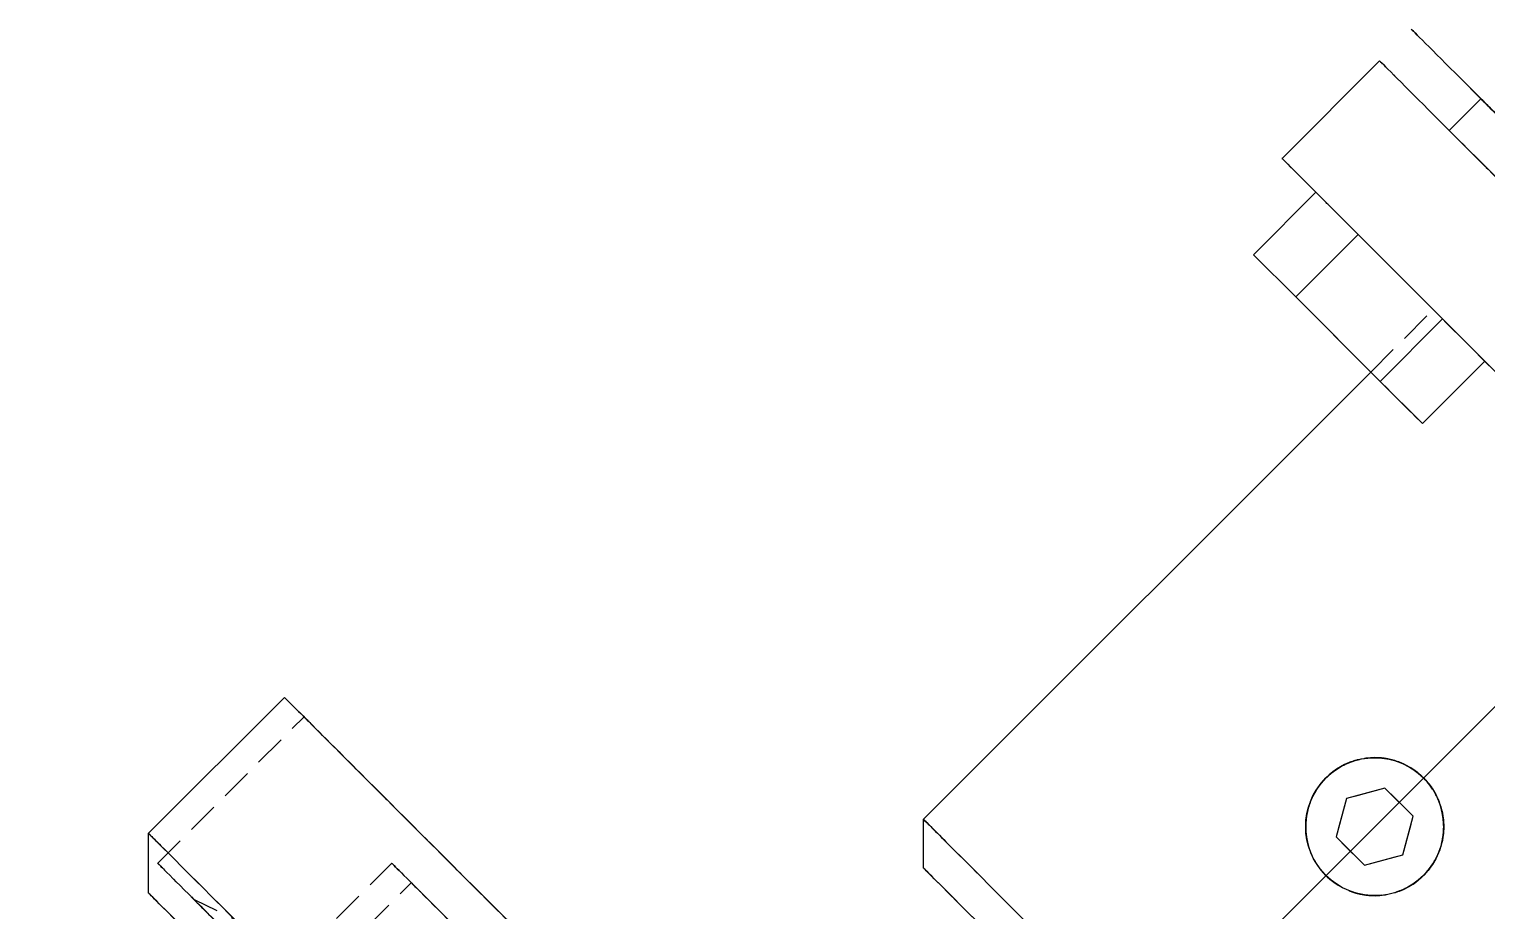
# Model space of a CAD drawing. Header units: millimetres. Extents: x -46397 to 283259, y -8690 to 23983.
# Drawn here: x 126904.3 to 127133.8, y -1143.9 to -1005.2 of the extents above; entities that cross this region are included whole.
import ezdxf

# ---------------------------------------------------------------- set-up
doc = ezdxf.new("R2010")
doc.units = ezdxf.units.MM
doc.linetypes.add('HIDDENX2', pattern=[0.75, 0.5, -0.25])
doc.layers.get('Defpoints').update_dxf_attribs({"lineweight": 0})
doc.layers.add('PHANTOM 2', color=8, linetype='Continuous', lineweight=0)
doc.styles.add('GHI CHÚ 1', font='isocp_IV25.ttf', dxfattribs={"width": 0.8})
doc.dimstyles.new('1-30SCALE', dxfattribs={"dimtxt": 75, "dimasz": 75, "dimexe": 37.5, "dimexo": 30, "dimgap": 30, "dimtad": 1, "dimtoh": 1, "dimdec": 0, "dimdsep": 46, "dimtxsty": 'GHI CHÚ 1', "dimcen": 0.09, "dimclrd": 256, "dimclre": 256, "dimclrt": 2, "dimadec": 0, "dimazin": 0, "dimtfac": 1, "dimtdec": 0, "dimtofl": 0, "dimtmove": 0, "dimatfit": 3, "dimfxl": 1, "dimlwd": 0, "dimlwe": 0, "dimarcsym": 0})

# ---------------------------------------------------------------- blocks, each defined once
blk = doc.blocks.new('*D544')
at = {"layer": 'Defpoints', "color": 0, "transparency": 16777216}
for p in [(126953.81, -670.98, -3), (127265, -982.1, -3), (126766.68, -1480.54)]:
    blk.add_point(p, dxfattribs=at)
at = {"layer": 'PHANTOM 2', "linetype": 'Continuous', "lineweight": 0, "transparency": 16777216}
for p, q in [((126932.6, -692.2), (126434.28, -1190.63)), ((127243.79, -1003.32), (126745.47, -1501.75)), ((126519.14, -1233.05), (126703.04, -1416.9))]:
    blk.add_line(p, q, dxfattribs=at)
at = {"layer": 'PHANTOM 2', "transparency": 16777216}
for points in [[(126529.74, -1222.44), (126508.53, -1243.65), (126455.49, -1169.41)], [(126713.64, -1406.3), (126692.43, -1427.51), (126766.68, -1480.54)]]:
    blk.add_solid(points, dxfattribs=at)
at = {"layer": 'PHANTOM 2', "color": 2, "transparency": 16777216, "insert": (126665.89, -1270.16), "char_height": 95, "attachment_point": 5, "rotation": 315.0066, "style": 'GHI CHÚ 1'}
blk.add_mtext('220', dxfattribs=at)

msp = doc.modelspace()

# ---------------------------------------------------------------- linework, layer by layer
at = {"color": 2, "linetype": 'Continuous', "lineweight": 0, "ltscale": 10}
for p, q in [((127101.68, -1025.53, -3), (127117.05, -1010.16, -3)), ((127133, -1016.12, -3), (127129.73, -1012.85, -3)), ((127129.73, -1012.85, -3), (127151.63, -1034.74, -3)), ((127128.01, -1021.12, -3), (127133, -1016.12, -3)), ((127124.73, -1017.84, -3), (127168.77, -1061.88, -3)), ((127101.68, -1025.53, -3), (127101.68, -1025.53, -3)), ((127097.17, -1040.7, -3), (127107.01, -1030.86, -3)), ((127107.01, -1030.86, -3), (127113.67, -1037.52, -3)), ((127109.36, -1033.21, -3), (127213.89, -1137.74, -3)), ((127103.83, -1047.36, -3), (127113.67, -1037.52, -3)), ((127113.67, -1037.52, -3), (127126.98, -1050.83, -3)), ((127103.83, -1047.36, -3), (127097.17, -1040.7, -3)), ((127097.17, -1040.7, -3), (127103.83, -1047.36, -3)), ((127103.83, -1047.36, -3), (127097.17, -1040.7, -3)), ((127097.17, -1040.7, -3), (127103.83, -1047.36, -3)), ((127103.83, -1047.36, -3), (127115.66, -1059.19, -3)), ((127115.66, -1059.19, -3), (127103.83, -1047.36, -3)), ((127103.83, -1047.36, -3), (127117.14, -1060.67, -3)), ((127117.14, -1060.67, -3), (127103.83, -1047.36, -3)), ((127117.14, -1060.67, -3), (127126.98, -1050.83, -3)), ((127126.98, -1050.83, -3), (127133.64, -1057.49, -3)), ((127123.8, -1067.32, -3), (127133.64, -1057.49, -3)), ((127045.18, -1129.67, -3), (127115.66, -1059.19, -3)), ((127117.14, -1060.67, -3), (127123.8, -1067.32, -3)), ((127123.8, -1067.32, -3), (127117.14, -1060.67, -3)), ((126923.07, -1131.88, -3), (126944.5, -1110.46, -3)), ((127108.59, -1123.14, -3), (127108.59, -1123.14, -3)), ((127108.59, -1123.14, -3), (127108.59, -1123.14, -3)), ((127111.84, -1126.39, -3), (127110.22, -1132.45, -3)), ((127117.9, -1124.76, -3), (127111.84, -1126.39, -3)), ((127117.9, -1124.76, -3), (127111.84, -1126.39, -3)), ((127122.34, -1129.2, -3), (127117.9, -1124.76, -3)), ((127122.34, -1129.2, -3), (127117.9, -1124.76, -3)), ((127120.72, -1135.26, -3), (127122.34, -1129.2, -3)), ((127120.72, -1135.26, -3), (127122.34, -1129.2, -3)), ((127045.18, -1137.36, -3), (127045.18, -1129.67, -3)), ((126923.07, -1141.3, -3), (126923.07, -1131.88, -3)), ((127114.66, -1136.89, -3), (127110.22, -1132.45, -3)), ((127114.66, -1136.89, -3), (127120.72, -1135.26, -3)), ((127123.97, -1138.51, -3), (127123.97, -1138.51, -3)), ((127123.97, -1138.51, -3), (127123.97, -1138.51, -3))]:
    msp.add_line(p, q, dxfattribs=at)
at = {"color": 1, "linetype": 'HIDDENX2', "lineweight": 0, "ltscale": 10}
for p, q in [((127230.98, -1114.1, -3), (127133, -1016.12, -3)), ((127229.26, -1122.37, -3), (127124.73, -1017.84, -3)), ((127128.01, -1021.12, -3), (127128.01, -1021.12, -3)), ((127128.01, -1021.12, -3), (127128.01, -1021.12, -3)), ((127113.67, -1037.52, -3), (127107.01, -1030.86, -3)), ((127107.01, -1030.86, -3), (127113.67, -1037.52, -3)), ((127113.67, -1037.52, -3), (127107.01, -1030.86, -3)), ((127213.89, -1137.74, -3), (127109.36, -1033.21, -3)), ((127126.98, -1050.83, -3), (127113.67, -1037.52, -3)), ((127113.67, -1037.52, -3), (127126.98, -1050.83, -3)), ((127126.98, -1050.83, -3), (127113.67, -1037.52, -3)), ((127115.66, -1059.19, -3), (127125.5, -1049.35, -3)), ((127126.98, -1050.83, -3), (127133.63, -1057.49, -3)), ((127133.63, -1057.49, -3), (127126.98, -1050.83, -3)), ((127133.64, -1057.49, -3), (127126.98, -1050.83, -3)), ((127115.66, -1059.19, -3), (127117.14, -1060.67, -3)), ((127117.14, -1060.67, -3), (127115.66, -1059.19, -3)), ((127117.14, -1060.67, -3), (127123.8, -1067.32, -3)), ((127123.8, -1067.32, -3), (127117.14, -1060.67, -3)), ((126924.52, -1136.59, -3), (126947.57, -1113.53, -3)), ((127111.84, -1126.39, -3), (127110.22, -1132.45, -3)), ((127111.84, -1126.39, -3), (127110.22, -1132.45, -3)), ((127111.84, -1126.39, -3), (127110.22, -1132.45, -3)), ((127117.9, -1124.76, -3), (127111.84, -1126.39, -3)), ((127117.9, -1124.76, -3), (127111.84, -1126.39, -3)), ((127111.84, -1126.39, -3), (127111.84, -1126.39, -3)), ((127111.84, -1126.39, -3), (127111.84, -1126.39, -3)), ((127122.34, -1129.2, -3), (127117.9, -1124.76, -3)), ((127122.34, -1129.2, -3), (127117.9, -1124.76, -3)), ((127117.9, -1124.76, -3), (127117.9, -1124.76, -3)), ((127117.9, -1124.76, -3), (127117.9, -1124.76, -3)), ((127120.72, -1135.26, -3), (127122.34, -1129.2, -3)), ((127120.72, -1135.26, -3), (127122.34, -1129.2, -3)), ((127122.34, -1129.2, -3), (127122.34, -1129.2, -3)), ((127122.34, -1129.2, -3), (127122.34, -1129.2, -3)), ((127114.66, -1136.89, -3), (127110.22, -1132.45, -3)), ((127110.22, -1132.45, -3), (127110.22, -1132.45, -3)), ((127110.22, -1132.45, -3), (127114.66, -1136.89, -3)), ((127110.22, -1132.45, -3), (127110.22, -1132.45, -3)), ((127110.22, -1132.45, -3), (127114.66, -1136.89, -3)), ((127114.66, -1136.89, -3), (127120.72, -1135.26, -3)), ((127114.66, -1136.89, -3), (127120.72, -1135.26, -3)), ((127114.66, -1136.89, -3), (127120.72, -1135.26, -3)), ((127120.72, -1135.26, -3), (127120.72, -1135.26, -3)), ((127120.72, -1135.26, -3), (127120.72, -1135.26, -3)), ((126947.38, -1150.62, -3), (126961.41, -1136.59, -3)), ((127114.66, -1136.89, -3), (127114.66, -1136.89, -3)), ((127114.66, -1136.89, -3), (127114.66, -1136.89, -3)), ((126946.82, -1157.32, -3), (126964.48, -1139.66, -3)), ((126947.38, -1150.62, -3), (126930.29, -1142.36, -3))]:
    msp.add_line(p, q, dxfattribs=at)
at = {"color": 2, "linetype": 'Continuous', "lineweight": 0, "ltscale": 10, "extrusion": (-2.39152e-16, 2.39152e-16, -1)}
for centre, start_param, end_param in [((127129.73, -1012.85, -3), -1.570796, 0), ((127129.73, -1012.85, -3), 0, 1.570796), ((127124.73, -1017.84, -3), 0, 1.570796), ((127140.69, -1023.81, -3), 0, 2.359023), ((127109.36, -1033.21, -3), 0, 1.570796)]:
    msp.add_ellipse(centre, major_axis=(-7.69, 7.69), ratio=0.000007, start_param=start_param, end_param=end_param, dxfattribs=at)
at = {"color": 1, "linetype": 'HIDDENX2', "lineweight": 0, "ltscale": 10, "extrusion": (-2.39152e-16, 2.39152e-16, -1)}
for centre, major_axis, start_param, end_param in [((127124.73, -1017.84, -3), (-7.69, 7.69), -1.570796, 0), ((127161.63, -1085.48, -3), (36.12, -36.12), 0, 3.825859)]:
    msp.add_ellipse(centre, major_axis=major_axis, ratio=0.000007, start_param=start_param, end_param=end_param, dxfattribs=at)
at = {"color": 1, "linetype": 'HIDDENX2', "lineweight": 0, "ltscale": 10, "extrusion": (-1.06214e-13, -1.05723e-13, -1)}
for start_param, end_param in [(-2.359023, 0.788227), (-0.788227, 0)]:
    msp.add_ellipse((127140.69, -1023.81, -3), major_axis=(-7.69, 7.69), ratio=0.000007, start_param=start_param, end_param=end_param, dxfattribs=at)
at = {"color": 1, "linetype": 'HIDDENX2', "lineweight": 0, "ltscale": 10}
for centre, major_axis, ratio, start_param, end_param in [((127135.69, -1028.8, -3), (-7.69, 7.69), 0.000007, -3.141592652166103, 3.141592655013483), ((127135.69, -1028.8, -3), (-7.69, 7.69), 0.000007, -3.141592652166103, 3.141592655013483), ((127040.57, -1206.53, -3), (-96.07, 96.07), 0.000007, 0, 3.141593), ((127116.28, -1130.83, -3), (7.69, -7.69), 1, -0.024507, 3.141593), ((127116.28, -1130.83, -3), (-7.69, 7.69), 1, 0, 3.096438), ((127081.31, -1165.8, -3), (-36.12, 36.12), 0.000007, 0.000007, 3.141586), ((127019.15, -1227.96, -3), (-96.07, 96.07), 0.000007, 0.000007, 3.141586)]:
    msp.add_ellipse(centre, major_axis=major_axis, ratio=ratio, start_param=start_param, end_param=end_param, dxfattribs=at)
at = {"color": 2, "linetype": 'Continuous', "lineweight": 0, "ltscale": 10, "extrusion": (-6.00361e-12, -6.0031e-12, -1)}
msp.add_ellipse((127109.36, -1033.21, -3), major_axis=(-7.69, 7.69), ratio=0.000007, start_param=-1.259754, end_param=0, dxfattribs=at)
at = {"color": 1, "linetype": 'HIDDENX2', "lineweight": 0, "ltscale": 10, "extrusion": (-2.39152e-16, 2.39153e-16, -1)}
msp.add_ellipse((127109.36, -1033.21, -3), major_axis=(-7.69, 7.69), ratio=0.000007, start_param=-1.570796, end_param=-1.259754, dxfattribs=at)
at = {"color": 2, "linetype": 'Continuous', "lineweight": 0, "ltscale": 10, "extrusion": (-4.29246e-12, -4.29191e-12, -1)}
msp.add_ellipse((127161.63, -1085.48, -3), major_axis=(36.12, -36.12), ratio=0.000007, start_param=-2.457326, end_param=-0.684267, dxfattribs=at)
at = {"color": 2, "linetype": 'Continuous', "lineweight": 0, "ltscale": 10}
for centre, major_axis, ratio, start_param, end_param in [((127040.57, -1206.53, -3), (96.07, -96.07), 0.000007, 0, 3.141593), ((127081.31, -1165.8, -3), (36.12, -36.12), 0.000007, -0.000007, 3.141593), ((127019.15, -1227.96, -3), (96.07, -96.07), 0.000007, -0.000007, 3.141593), ((127077.47, -1169.64, -3), (-32.28, 32.28), 0.000007, 0, 0.704547), ((127077.47, -1169.64, -3), (32.28, -32.28), 0.000007, -0.704547, 3.141593), ((127116.28, -1130.83, -3), (7.68, -7.69), 1, -0.044885, -0.024237), ((127014.44, -1232.66, -3), (-91.37, 91.37), 0.000007, 0, 1.352599), ((127014.44, -1232.66, -3), (91.37, -91.37), 0.000007, -1.352599, 3.141593)]:
    msp.add_ellipse(centre, major_axis=major_axis, ratio=ratio, start_param=start_param, end_param=end_param, dxfattribs=at)
at = {"color": 1, "linetype": 'HIDDENX2', "lineweight": 0, "ltscale": 10}
for centre, major_axis in [((127040.57, -1206.53, -3), (-93, 93)), ((127017.52, -1229.59, -3), (-93, 93)), ((127035.96, -1211.14, -3), (-74.55, 74.55)), ((127035.96, -1211.14, -3), (-71.48, 71.48)), ((127017.52, -1229.59, -3), (-87.23, 87.23))]:
    msp.add_ellipse(centre, major_axis=major_axis, ratio=0.000007, dxfattribs=at)
at = {"color": 2, "linetype": 'Continuous', "lineweight": 0, "ltscale": 10}
msp.add_ellipse((127116.28, -1130.83, -3), major_axis=(-7.69, 7.69), ratio=1, dxfattribs=at)
at = {"color": 1, "linetype": 'HIDDENX2', "lineweight": 0, "ltscale": 10}
for points, knots in [([(127122.65, -1139.64, -3), (127123.11, -1139.3, -3), (127123.56, -1138.92, -3), (127124.46, -1138.01, -3), (127124.92, -1137.46, -3), (127125.71, -1136.27, -3), (127126.05, -1135.64, -3), (127126.46, -1134.66, -3), (127126.58, -1134.32, -3), (127126.78, -1133.64, -3), (127126.87, -1133.29, -3), (127127.08, -1132.25, -3), (127127.15, -1131.54, -3), (127127.15, -1130.13, -3), (127127.08, -1129.41, -3), (127126.8, -1128.02, -3), (127126.6, -1127.34, -3), (127126.06, -1126.02, -3), (127125.72, -1125.39, -3), (127124.93, -1124.21, -3), (127124.48, -1123.65, -3), (127123.46, -1122.64, -3), (127122.91, -1122.19, -3), (127121.73, -1121.4, -3), (127121.09, -1121.05, -3), (127119.78, -1120.51, -3), (127119.1, -1120.31, -3), (127118.06, -1120.1, -3), (127117.7, -1120.04, -3), (127116.99, -1119.97, -3), (127116.64, -1119.96, -3), (127115.58, -1119.96, -3), (127114.87, -1120.02, -3), (127113.47, -1120.3, -3), (127112.79, -1120.51, -3), (127111.48, -1121.05, -3), (127110.85, -1121.38, -3), (127109.66, -1122.18, -3), (127109.1, -1122.63, -3), (127108.59, -1123.14, -3)], [0.01488504, 0.01488504, 0.01488504, 0.01488504, 0.01567505, 0.01567505, 0.01665474, 0.01665474, 0.01763443, 0.01763443, 0.01812428, 0.01812428, 0.01861412, 0.01861412, 0.01959381, 0.01959381, 0.0205735, 0.0205735, 0.02155319, 0.02155319, 0.02253288, 0.02253288, 0.02351257, 0.02351257, 0.02449226, 0.02449226, 0.02547195, 0.02547195, 0.02645165, 0.02645165, 0.02694149, 0.02694149, 0.02743134, 0.02743134, 0.02841103, 0.02841103, 0.02939072, 0.02939072, 0.03037041, 0.03037041, 0.0313501, 0.0313501, 0.0313501, 0.0313501]), ([(127108.59, -1123.14, -3), (127108.08, -1123.65, -3), (127107.63, -1124.2, -3), (127107.13, -1124.96, -3), (127107.02, -1125.13, -3), (127106.92, -1125.3, -3)], [0, 0, 0, 0, 0.000979691, 0.000979691, 0.001258114, 0.001258114, 0.001258114, 0.001258114]), ([(127107.16, -1124.91, -3), (127107.18, -1124.87, -3), (127107.21, -1124.84, -3), (127107.63, -1124.2, -3), (127108.08, -1123.65, -3), (127108.59, -1123.14, -3)], [0.030306589, 0.030306589, 0.030306589, 0.030306589, 0.030370407, 0.030370407, 0.031350098, 0.031350098, 0.031350098, 0.031350098]), ([(127105.52, -1132.36, -3), (127105.5, -1132.21, -3), (127105.48, -1132.05, -3), (127105.43, -1131.54, -3), (127105.41, -1131.19, -3), (127105.41, -1130.13, -3), (127105.48, -1129.42, -3), (127105.76, -1128.02, -3), (127105.96, -1127.34, -3), (127106.25, -1126.63, -3), (127106.28, -1126.57, -3), (127106.3, -1126.51, -3)], [0.026724281, 0.026724281, 0.026724281, 0.026724281, 0.02694149, 0.02694149, 0.027431336, 0.027431336, 0.028411026, 0.028411026, 0.029390717, 0.029390717, 0.029476944, 0.029476944, 0.029476944, 0.029476944]), ([(127106.55, -1125.98, -3), (127106.44, -1126.21, -3), (127106.33, -1126.44, -3), (127106.23, -1126.68, -3), (127106.23, -1126.68, -3), (127106.23, -1126.68, -3)], [0.0016097687, 0.0016097687, 0.0016097687, 0.0016097687, 0.0019593811, 0.0019593811, 0.0019594751, 0.0019594751, 0.0019594751, 0.0019594751]), ([(127105.62, -1128.71, -3), (127105.48, -1129.4, -3), (127105.41, -1130.12, -3), (127105.41, -1131.53, -3), (127105.48, -1132.24, -3), (127105.76, -1133.64, -3), (127105.96, -1134.32, -3), (127106.37, -1135.3, -3), (127106.52, -1135.62, -3), (127106.85, -1136.25, -3), (127107.04, -1136.56, -3), (127107.64, -1137.46, -3), (127108.09, -1138, -3), (127109.09, -1139.01, -3), (127109.65, -1139.47, -3), (127110.84, -1140.26, -3), (127111.46, -1140.6, -3), (127112.45, -1141, -3), (127112.79, -1141.13, -3), (127113.47, -1141.33, -3), (127113.81, -1141.42, -3), (127114.85, -1141.62, -3), (127115.56, -1141.7, -3), (127116.99, -1141.7, -3), (127117.69, -1141.63, -3), (127119.08, -1141.35, -3), (127119.77, -1141.14, -3), (127120.43, -1140.87, -3)], [0.00293916, 0.00293916, 0.00293916, 0.00293916, 0.00391876, 0.00391876, 0.00489845, 0.00489845, 0.00587814, 0.00587814, 0.00636799, 0.00636799, 0.00685783, 0.00685783, 0.00783752, 0.00783752, 0.00881722, 0.00881722, 0.00979691, 0.00979691, 0.01028675, 0.01028675, 0.0107766, 0.0107766, 0.01175629, 0.01175629, 0.01273598, 0.01273598, 0.01371559, 0.01371559, 0.01371559, 0.01371559]), ([(127109.15, -1139.03, -3), (127108.96, -1138.87, -3), (127108.78, -1138.7, -3), (127108.09, -1138.01, -3), (127107.64, -1137.46, -3), (127107.2, -1136.8, -3), (127107.15, -1136.73, -3), (127107.11, -1136.66, -3)], [0.023166944, 0.023166944, 0.023166944, 0.023166944, 0.023512573, 0.023512573, 0.024492264, 0.024492264, 0.024606837, 0.024606837, 0.024606837, 0.024606837]), ([(127123.97, -1138.51, -3), (127123.46, -1139.01, -3), (127122.92, -1139.46, -3), (127121.72, -1140.26, -3), (127121.09, -1140.6, -3), (127120.11, -1141, -3), (127119.78, -1141.12, -3), (127119.1, -1141.33, -3), (127118.75, -1141.42, -3), (127117.7, -1141.63, -3), (127117, -1141.69, -3), (127115.58, -1141.7, -3), (127114.86, -1141.63, -3), (127113.47, -1141.35, -3), (127112.8, -1141.15, -3), (127111.99, -1140.82, -3), (127111.85, -1140.75, -3), (127111.71, -1140.69, -3)], [0.015676647, 0.015676647, 0.015676647, 0.015676647, 0.01665474, 0.01665474, 0.01763443, 0.01763443, 0.018124275, 0.018124275, 0.018614121, 0.018614121, 0.019593811, 0.019593811, 0.020573502, 0.020573502, 0.021553192, 0.021553192, 0.021763682, 0.021763682, 0.021763682, 0.021763682]), ([(127120.95, -1140.64, -3), (127121.42, -1140.42, -3), (127121.87, -1140.16, -3), (127122.41, -1139.8, -3), (127122.52, -1139.72, -3), (127122.63, -1139.65, -3)], [0.0139793885, 0.0139793885, 0.0139793885, 0.0139793885, 0.0146953584, 0.0146953584, 0.0148758227, 0.0148758227, 0.0148758227, 0.0148758227])]:
    msp.add_open_spline(points, degree=3, knots=knots, dxfattribs=at)
at = {"color": 2, "linetype": 'Continuous', "lineweight": 0, "ltscale": 10}
for points, knots in [([(127113.86, -1120.23, -3), (127113.96, -1120.21, -3), (127114.06, -1120.18, -3), (127114.86, -1120.03, -3), (127115.57, -1119.96, -3), (127116.4, -1119.96, -3), (127116.52, -1119.96, -3), (127116.64, -1119.96, -3)], [0.002798906, 0.002798906, 0.002798906, 0.002798906, 0.002939072, 0.002939072, 0.003918762, 0.003918762, 0.004083677, 0.004083677, 0.004083677, 0.004083677]), ([(127118.02, -1120.1, -3), (127118.14, -1120.12, -3), (127118.27, -1120.14, -3), (127119.09, -1120.3, -3), (127119.78, -1120.51, -3), (127120.76, -1120.91, -3), (127121.08, -1121.07, -3), (127121.71, -1121.4, -3), (127122.02, -1121.59, -3), (127122.43, -1121.86, -3), (127122.55, -1121.95, -3), (127122.66, -1122.03, -3)], [0.004725561, 0.004725561, 0.004725561, 0.004725561, 0.004898453, 0.004898453, 0.005878143, 0.005878143, 0.006367989, 0.006367989, 0.006857834, 0.006857834, 0.0070533, 0.0070533, 0.0070533, 0.0070533]), ([(127108.59, -1123.14, -3), (127109.1, -1122.63, -3), (127109.65, -1122.18, -3), (127110.83, -1121.39, -3), (127111.47, -1121.05, -3), (127112.21, -1120.75, -3), (127112.29, -1120.71, -3), (127112.37, -1120.68, -3)], [0, 0, 0, 0, 0.000979691, 0.000979691, 0.001959381, 0.001959381, 0.002079548, 0.002079548, 0.002079548, 0.002079548]), ([(127123.65, -1122.84, -3), (127123.76, -1122.93, -3), (127123.86, -1123.03, -3), (127124.46, -1123.64, -3), (127124.92, -1124.2, -3), (127125.4, -1124.91, -3), (127125.47, -1125.03, -3), (127125.55, -1125.15, -3)], [0.007639937, 0.007639937, 0.007639937, 0.007639937, 0.007837524, 0.007837524, 0.008817215, 0.008817215, 0.009011731, 0.009011731, 0.009011731, 0.009011731]), ([(127106.23, -1126.68, -3), (127105.96, -1127.33, -3), (127105.76, -1128.01, -3), (127105.62, -1128.71, -3), (127105.62, -1128.71, -3), (127105.62, -1128.71, -3)], [0.0019594751, 0.0019594751, 0.0019594751, 0.0019594751, 0.0029390717, 0.0029390717, 0.0029391567, 0.0029391567, 0.0029391567, 0.0029391567]), ([(127126.16, -1126.29, -3), (127126.21, -1126.41, -3), (127126.27, -1126.54, -3), (127126.46, -1127, -3), (127126.58, -1127.34, -3), (127126.79, -1128.02, -3), (127126.87, -1128.36, -3), (127127.08, -1129.4, -3), (127127.15, -1130.11, -3), (127127.15, -1130.94, -3), (127127.15, -1131.05, -3), (127127.14, -1131.17, -3)], [0.009606256, 0.009606256, 0.009606256, 0.009606256, 0.009796906, 0.009796906, 0.010286751, 0.010286751, 0.010776596, 0.010776596, 0.011756287, 0.011756287, 0.011914756, 0.011914756, 0.011914756, 0.011914756]), ([(127107.11, -1136.66, -3), (127106.77, -1136.13, -3), (127106.48, -1135.56, -3), (127105.97, -1134.33, -3), (127105.76, -1133.65, -3), (127105.58, -1132.76, -3), (127105.55, -1132.56, -3), (127105.52, -1132.36, -3)], [0.024606837, 0.024606837, 0.024606837, 0.024606837, 0.025471955, 0.025471955, 0.026451645, 0.026451645, 0.026724281, 0.026724281, 0.026724281, 0.026724281]), ([(127127, -1132.62, -3), (127126.98, -1132.73, -3), (127126.96, -1132.83, -3), (127126.81, -1133.63, -3), (127126.6, -1134.32, -3), (127126.29, -1135.05, -3), (127126.26, -1135.13, -3), (127126.23, -1135.2, -3)], [0.012590071, 0.012590071, 0.012590071, 0.012590071, 0.012735977, 0.012735977, 0.013715668, 0.013715668, 0.013829647, 0.013829647, 0.013829647, 0.013829647]), ([(127125.43, -1136.7, -3), (127125.39, -1136.75, -3), (127125.36, -1136.8, -3), (127124.93, -1137.44, -3), (127124.47, -1138.01, -3), (127123.97, -1138.51, -3), (127123.97, -1138.51, -3), (127123.97, -1138.51, -3)], [0.014610471, 0.014610471, 0.014610471, 0.014610471, 0.014695358, 0.014695358, 0.015675049, 0.015675049, 0.015676647, 0.015676647, 0.015676647, 0.015676647]), ([(127111.71, -1140.69, -3), (127111.21, -1140.45, -3), (127110.72, -1140.18, -3), (127109.87, -1139.62, -3), (127109.5, -1139.34, -3), (127109.15, -1139.03, -3)], [0.021763682, 0.021763682, 0.021763682, 0.021763682, 0.022532883, 0.022532883, 0.023166944, 0.023166944, 0.023166944, 0.023166944]), ([(127120.43, -1140.87, -3), (127120.43, -1140.87, -3), (127120.43, -1140.87, -3), (127120.61, -1140.8, -3), (127120.78, -1140.72, -3), (127120.95, -1140.64, -3)], [0.0137155874, 0.0137155874, 0.0137155874, 0.0137155874, 0.0137156679, 0.0137156679, 0.0139793885, 0.0139793885, 0.0139793885, 0.0139793885])]:
    msp.add_open_spline(points, degree=3, knots=knots, dxfattribs=at)
at = {"color": 1, "linetype": 'HIDDENX2', "lineweight": 0, "ltscale": 10}
for points in [[(127116.64, -1119.96, -3), (127117.1, -1119.98, -3), (127117.56, -1120.02, -3), (127118.02, -1120.1, -3)], [(127112.37, -1120.68, -3), (127112.86, -1120.49, -3), (127113.36, -1120.34, -3), (127113.86, -1120.23, -3)], [(127122.66, -1122.03, -3), (127123.01, -1122.28, -3), (127123.34, -1122.55, -3), (127123.65, -1122.84, -3)], [(127106.89, -1125.36, -3), (127106.78, -1125.54, -3), (127106.68, -1125.73, -3), (127106.58, -1125.92, -3)], [(127125.55, -1125.15, -3), (127125.77, -1125.51, -3), (127125.98, -1125.89, -3), (127126.16, -1126.29, -3)], [(127127.14, -1131.17, -3), (127127.13, -1131.66, -3), (127127.08, -1132.14, -3), (127127, -1132.62, -3)], [(127126.23, -1135.2, -3), (127126, -1135.72, -3), (127125.73, -1136.22, -3), (127125.43, -1136.7, -3)]]:
    msp.add_open_spline(points, degree=3, dxfattribs=at)
at = {"color": 2, "linetype": 'Continuous', "lineweight": 0, "ltscale": 10}
for points in [[(127106.3, -1126.51, -3), (127106.54, -1125.96, -3), (127106.83, -1125.42, -3), (127107.16, -1124.91, -3)], [(127106.58, -1125.92, -3), (127106.57, -1125.94, -3), (127106.56, -1125.96, -3), (127106.55, -1125.98, -3)], [(127106.92, -1125.3, -3), (127106.91, -1125.32, -3), (127106.9, -1125.34, -3), (127106.89, -1125.36, -3)], [(127122.63, -1139.65, -3), (127122.64, -1139.64, -3), (127122.64, -1139.64, -3), (127122.65, -1139.64, -3)]]:
    msp.add_open_spline(points, degree=3, dxfattribs=at)

# ---------------------------------------------------------------- dimensions: what is measured, and where the dimension line sits
at = {"layer": 'PHANTOM 2'}
dim = msp.add_aligned_dim(p1=(126953.81, -670.98, -3), p2=(127265, -982.1, -3), distance=-704.81, dimstyle='1-30SCALE', override={"dimtxt": 95, "dimasz": 90, "dimexe": 30, "dimlfac": 0.5, "dimtmove": 1}, dxfattribs=at)
dim.commit()
dim.dimension.update_dxf_attribs({"geometry": '*D544', "text_midpoint": (126665.89, -1270.16)})

doc.saveas('drawing.dxf')
